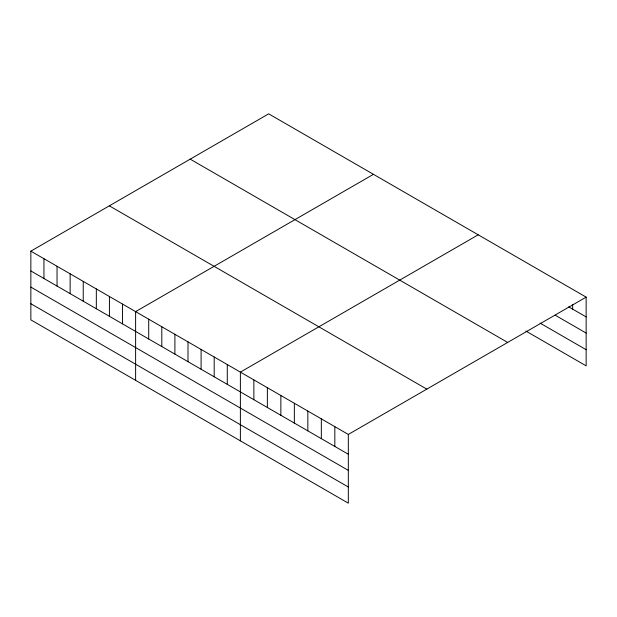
<?xml version="1.0" encoding="UTF-8"?>
<svg xmlns="http://www.w3.org/2000/svg" width="617" height="617" viewBox="0 0 617 617"><rect width="100%" height="100%" fill="white"/><g stroke="black" fill="none" stroke-linecap="round" stroke-linejoin="round"><path stroke-width="0.93" d="M30.85 251.15L348.32 434.437L348.32 503.163L30.85 319.868L30.85 251.15L268.68 113.837L586.15 297.132L586.15 365.85L525.831 331.028M373.447 174.326L135.617 311.631L135.617 380.357M478.214 234.807L240.383 372.12L240.383 440.846M348.32 434.437L586.15 297.132M568.689 306.842L586.15 316.922M555.2 315.202L586.15 333.072M540.114 323.131L586.15 349.708M190.198 159.147L507.668 342.443M109.332 205.839L426.802 389.126M30.85 270.948L348.32 454.235M30.85 287.09L348.32 470.378M30.85 303.726L348.32 487.014M572.661 304.42L572.661 309.132M334.83 426.648L334.83 446.446M321.334 418.858L321.334 438.656M307.844 411.069L307.844 430.867M294.348 403.279L294.348 423.077M280.858 395.489L280.858 415.287M267.369 387.7L267.369 407.498M253.872 379.91L253.872 399.708M227.287 364.554L227.287 384.352M214.192 356.996L214.192 376.794M201.096 349.438L201.096 369.236M188 341.88L188 361.67M174.904 334.314L174.904 354.112M161.808 326.755L161.808 346.553M148.712 319.197L148.712 338.988M122.521 304.073L122.521 323.871M109.425 296.515L109.425 316.305M96.329 288.949L96.329 308.747M83.233 281.391L83.233 301.189M70.137 273.832L70.137 293.63M57.042 266.266L57.042 286.064M43.946 258.708L43.946 278.506"/></g></svg>
